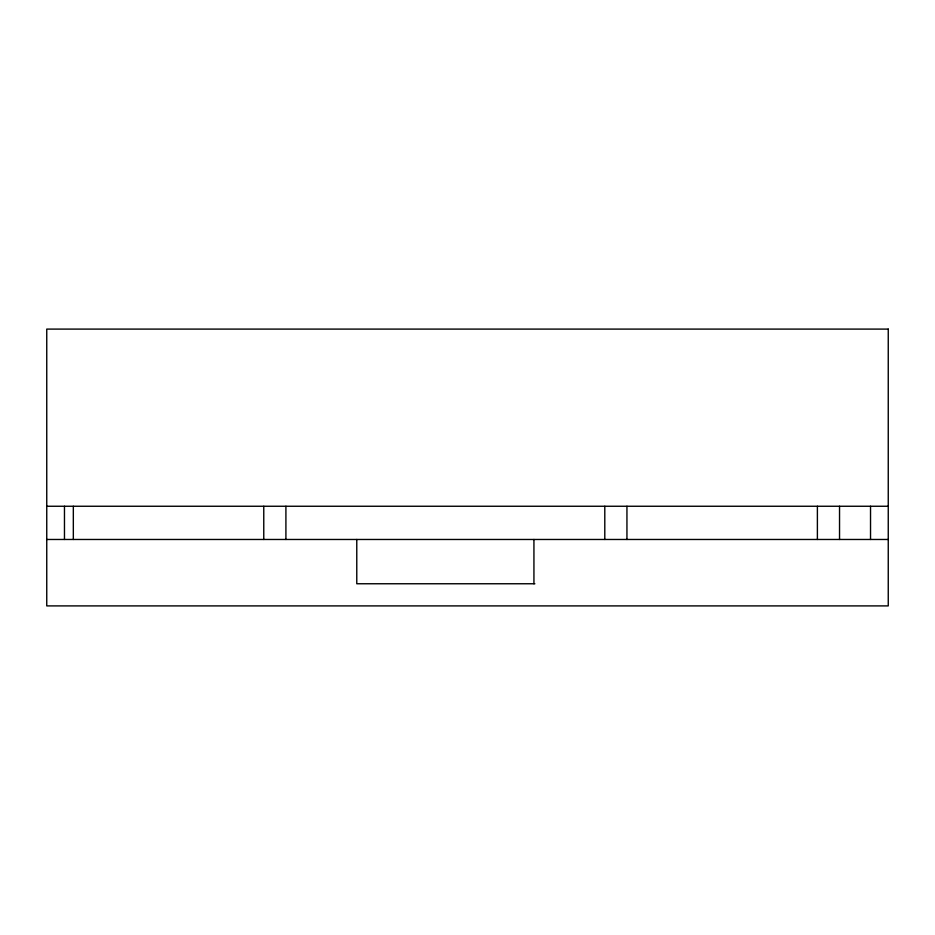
<?xml version="1.0" encoding="UTF-8"?>
<svg xmlns="http://www.w3.org/2000/svg" width="935" height="935" viewBox="0 0 935 935"><rect width="100%" height="100%" fill="white"/><g stroke="black" fill="none" stroke-linecap="round" stroke-linejoin="round"><path stroke-width="1.4" d="M46.75 506.256L888.25 506.256M46.75 539.472L888.25 539.472M534.867 583.756L356.773 583.756L356.773 539.472M870.532 506.256L870.532 539.472M839.537 506.256L839.537 539.472M817.389 506.256L817.389 539.472M626.941 506.256L626.941 539.472M604.793 506.256L604.793 539.472M533.932 539.472L533.932 583.756M285.911 506.256L285.911 539.472M263.764 506.256L263.764 539.472M73.327 506.256L73.327 539.472M64.468 506.256L64.468 539.472M888.25 329.097L46.75 329.097L46.75 605.903L888.25 605.903L888.25 329.097"/></g></svg>
